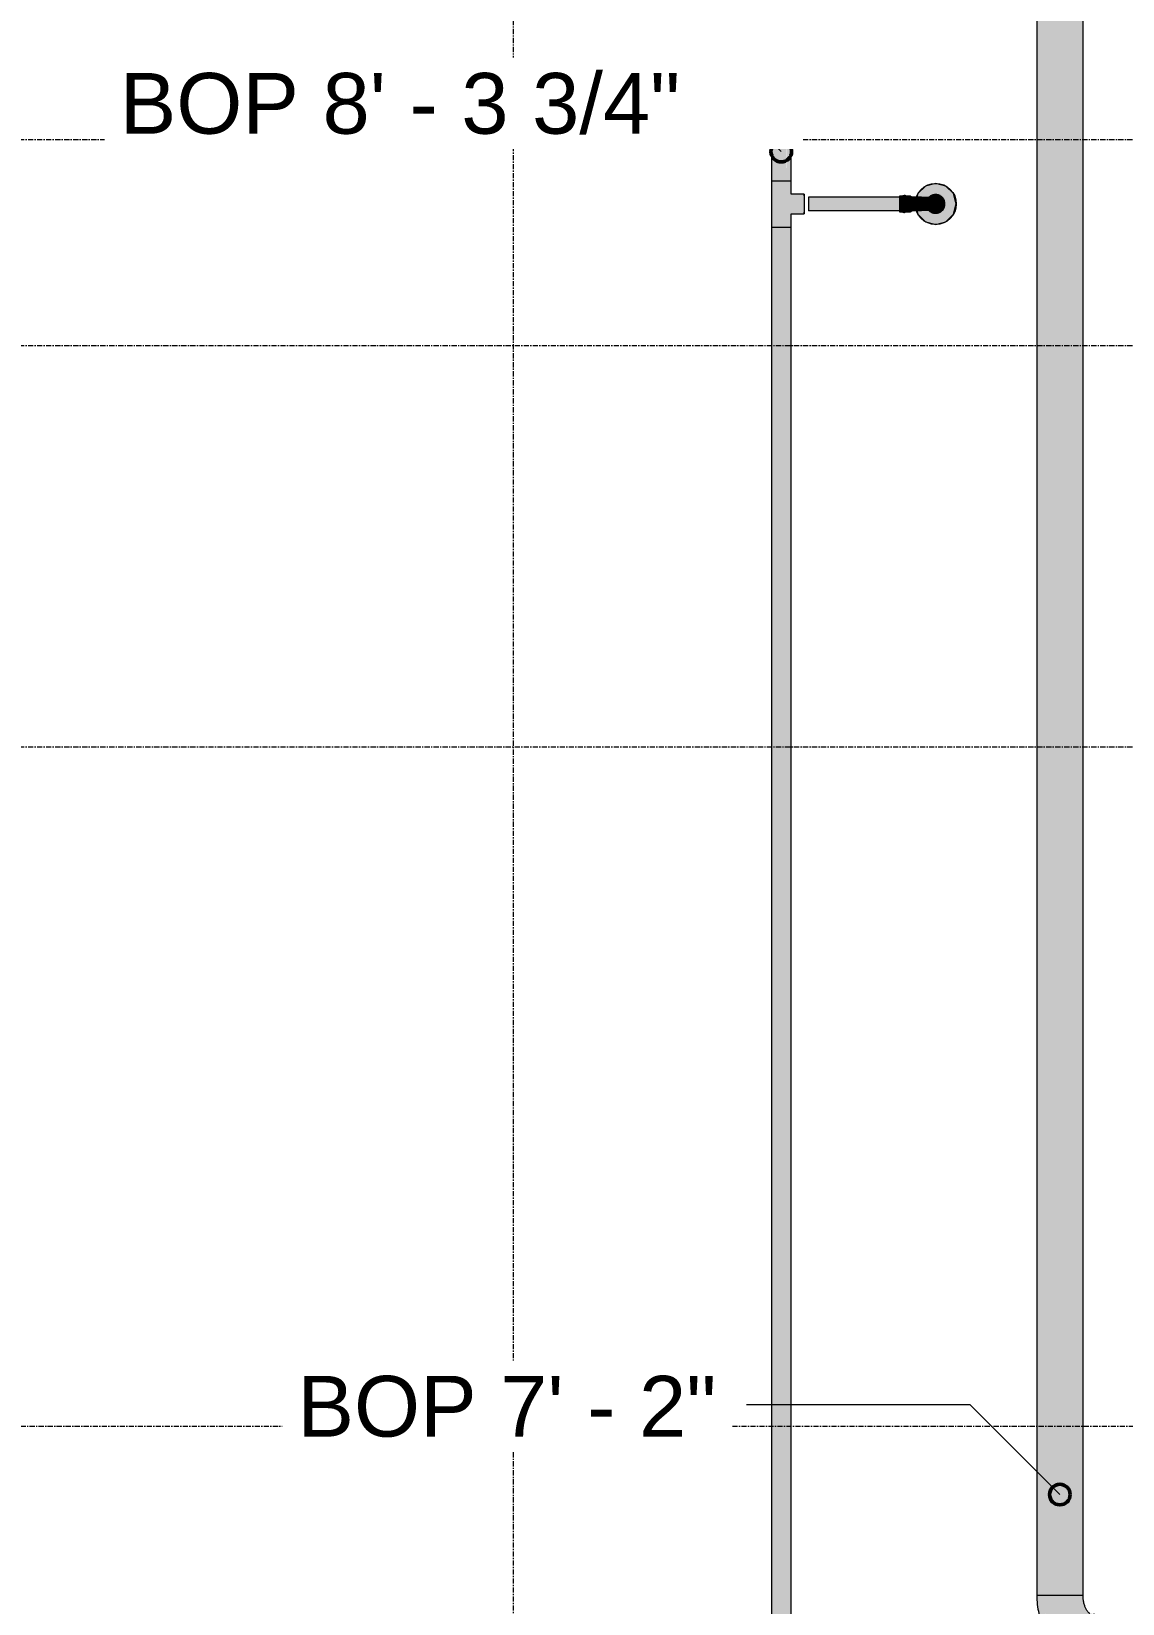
# Model space of a CAD drawing. Header units: inches. Extents: x -3679 to 241, y -496 to 1784.
# Drawn here: x -391.8 to -285.9, y 255.8 to 408.5 of the extents above; entities that cross this region are included whole.
import ezdxf

# ---------------------------------------------------------------- set-up
doc = ezdxf.new("R2010")
doc.units = ezdxf.units.IN
doc.header["$MEASUREMENT"] = 0
doc.linetypes.add('Grid Line', pattern=[0.875, 0.5, -0.125, 0.125, -0.125])
for name, color, linetype, lineweight in [('A-ANNO-NOTE', 250, 'Continuous', 9), ('G-ANNO-DIMS', 251, 'Continuous', 9), ('P-PIPE', 1, 'Continuous', 9), ('S-GRID', 8, 'Continuous', 9)]:
    doc.layers.add(name, color=color, linetype=linetype, lineweight=lineweight)
doc.styles.add('Arial_1', font='arial.ttf', dxfattribs={"height": 5.901198})

# ---------------------------------------------------------------- blocks, each defined once
blk = doc.blocks.new('Victaulic-VicPress316-Elbow 90-45deg Style P568_P571 - Standard-1203198-LOWER PARKING')
at = {"layer": 'P-PIPE'}
for points in [[(-307.18, 391.74), (-307.18, 392.51), (-307.52, 392.51), (-307.52, 391.74), (-307.31, 391.74)], [(-307.18, 391.74), (-306.89, 391.74), (-306.89, 392.51), (-306.95, 392.61), (-307.04, 392.65), (-307.14, 392.59), (-307.18, 392.51), (-307.18, 391.88)], [(-306.89, 391.74), (-306.44, 391.74), (-306.44, 392.51), (-306.89, 392.5), (-306.89, 391.84)], [(-306.22, 391.74), (-306.23, 391.76), (-306.25, 391.92), (-306.24, 392.1), (-306.25, 392.17), (-306.22, 392.21), (-306.25, 392.34), (-306.25, 392.39), (-306.22, 392.4), (-306.3, 392.46), (-306.44, 392.51), (-306.44, 391.74), (-306.27, 391.74)], [(-304.92, 391.74), (-304.78, 391.75), (-304.56, 392.29), (-304.01, 392.51), (-303.47, 392.28), (-303.25, 391.74), (-303.1, 391.74), (-303.12, 391.91), (-303.17, 392.09), (-303.34, 392.36), (-303.55, 392.52), (-303.68, 392.59), (-303.85, 392.64), (-304.03, 392.65), (-304.19, 392.6), (-304.35, 392.59), (-304.57, 392.46), (-304.68, 392.36), (-304.86, 392.07), (-304.91, 391.91)], [(-304.78, 391.74), (-304.67, 391.74), (-304.66, 391.8), (-304.63, 391.94), (-304.56, 392.09), (-304.43, 392.24), (-304.3, 392.32), (-304.13, 392.38), (-304, 392.4), (-303.83, 392.38), (-303.67, 392.31), (-303.54, 392.21), (-303.42, 392.05), (-303.37, 391.92), (-303.34, 391.74), (-303.25, 391.75), (-303.47, 392.28), (-304.01, 392.51), (-304.56, 392.28), (-304.66, 392.04)], [(-307.52, 390.98), (-307.18, 390.99), (-307.18, 391.74), (-307.52, 391.74), (-307.52, 390.99)], [(-307.04, 390.83), (-306.94, 390.89), (-306.89, 390.98), (-306.89, 391.74), (-307.18, 391.74), (-307.18, 390.98), (-307.13, 390.88), (-307.04, 390.83)], [(-306.89, 390.98), (-306.44, 390.99), (-306.44, 391.74), (-306.89, 391.74), (-306.89, 391.02)], [(-306.44, 390.98), (-306.36, 390.99), (-306.22, 391.09), (-306.25, 391.12), (-306.24, 391.22), (-306.23, 391.28), (-306.25, 391.32), (-306.25, 391.52), (-306.24, 391.63), (-306.22, 391.74), (-306.44, 391.74), (-306.44, 390.99)], [(-305.58, 391.74), (-305.4, 391.74), (-305.39, 392.4), (-306.24, 392.39), (-306.26, 392.38), (-306.24, 392.26), (-306.23, 392.2), (-306.25, 392.17), (-306.25, 391.98), (-306.25, 391.9), (-306.22, 391.74)], [(-303.99, 390.83), (-303.83, 390.88), (-303.68, 390.89), (-303.47, 391.01), (-303.34, 391.12), (-303.16, 391.41), (-303.17, 391.74), (-303.25, 391.74), (-303.47, 391.2), (-304.01, 390.98), (-304.56, 391.2), (-304.78, 391.74), (-304.85, 391.74), (-304.86, 391.41), (-304.68, 391.12), (-304.48, 390.96), (-304.35, 390.89), (-304.13, 390.84)], [(-304.01, 390.98), (-303.47, 391.2), (-303.25, 391.74), (-303.34, 391.74), (-303.36, 391.58), (-303.43, 391.42), (-303.54, 391.27), (-303.67, 391.18), (-303.84, 391.11), (-304.02, 391.09), (-304.17, 391.11), (-304.33, 391.17), (-304.49, 391.3), (-304.58, 391.42), (-304.64, 391.59), (-304.67, 391.74), (-304.78, 391.74), (-304.56, 391.2), (-304.13, 391.02)], [(-303.26, 391.77), (-303.26, 391.78), (-303.28, 391.83)]]:
    blk.add_hatch(color=256, dxfattribs=at).paths.add_polyline_path(points, flags=0)
h = blk.add_hatch(color=256, dxfattribs=at)
h.paths.add_polyline_path([(-305.4, 391.52), (-305.4, 391.52), (-305.4, 391.52)], flags=0)
h.paths.add_polyline_path([(-306.22, 391.09), (-305.39, 391.1), (-305.4, 391.74), (-306.23, 391.73), (-306.25, 391.57), (-306.24, 391.39), (-306.25, 391.31), (-306.22, 391.27), (-306.25, 391.17), (-306.25, 391.11), (-306.22, 391.09)], flags=0)
h = blk.add_hatch(color=256, dxfattribs=at)
h.paths.add_polyline_path([(-305.4, 391.74), (-304.92, 391.74), (-304.89, 391.98), (-304.84, 392.12), (-304.68, 392.36), (-304.64, 392.4), (-305.39, 392.39), (-305.4, 391.86)], flags=0)
h.paths.add_polyline_path([(-304.67, 391.74), (-304.67, 391.74), (-304.67, 391.75)], flags=0)
h = blk.add_hatch(color=256, dxfattribs=at)
h.paths.add_polyline_path([(-305.39, 391.09), (-304.65, 391.09), (-304.68, 391.12), (-304.86, 391.41), (-304.86, 391.74), (-305.4, 391.74), (-305.39, 391.1)], flags=0)
h.paths.add_polyline_path([(-305.39, 391.1), (-305.39, 391.1), (-305.39, 391.1)], flags=0)
for p, q in [((-307.18, 392.51), (-307.52, 392.51)), ((-306.44, 392.51), (-306.89, 392.51)), ((-306.44, 392.51), (-306.22, 392.4)), ((-304.01, 392.51), (-304.01, 392.51)), ((-304.01, 392.51), (-304.01, 392.51)), ((-307.52, 390.98), (-307.18, 390.98)), ((-306.89, 390.98), (-306.44, 390.98)), ((-306.44, 390.98), (-306.22, 391.09)), ((-305.39, 392.4), (-306.29, 392.4)), ((-306.29, 391.09), (-305.39, 391.09)), ((-304.02, 390.98), (-304.02, 390.98)), ((-304, 392.4), (-304.01, 392.4)), ((-304.01, 391.09), (-304.01, 391.09)), ((-304.01, 390.98), (-304.01, 390.98)), ((-303.97, 391.09), (-304, 391.09))]:
    blk.add_line(p, q, dxfattribs=at)
at = {"layer": 'P-PIPE', "flags": 128}
for points in [[(-306.89, 392.47), (-306.89, 392.48), (-306.89, 392.49), (-306.89, 392.5), (-306.89, 392.5), (-306.89, 392.51), (-306.89, 392.51), (-306.89, 392.52), (-306.9, 392.56), (-307.18, 392.53), (-307.18, 392.52), (-307.18, 392.51), (-307.18, 392.5), (-307.18, 392.5), (-307.18, 392.49), (-307.18, 392.48), (-307.18, 392.47), (-307.18, 392.46), (-307.18, 392.45), (-307.18, 392.44), (-307.18, 392.43), (-307.18, 392.41), (-307.18, 392.4), (-307.18, 392.38), (-307.18, 392.36), (-307.18, 392.34), (-307.18, 392.33), (-307.18, 392.3), (-307.18, 392.28), (-307.18, 392.26), (-307.18, 392.24), (-307.18, 392.21), (-307.18, 392.19), (-307.18, 392.16), (-307.18, 392.14), (-307.18, 392.11), (-307.18, 392.08), (-307.18, 392.06), (-307.18, 392.03), (-307.18, 392), (-307.18, 391.97), (-307.18, 391.94), (-307.18, 391.91), (-307.18, 391.88), (-307.18, 391.85), (-307.18, 391.82), (-307.18, 391.79), (-307.18, 391.76), (-307.18, 391.74)], [(-303.1, 391.74), (-303.1, 391.78), (-303.1, 391.82), (-303.11, 391.85), (-303.11, 391.89), (-303.12, 391.92), (-303.13, 391.96), (-303.14, 391.99), (-303.15, 392.03), (-303.16, 392.06), (-303.17, 392.1), (-303.19, 392.13), (-303.2, 392.16), (-303.22, 392.2), (-303.24, 392.23), (-303.26, 392.26), (-303.28, 392.29), (-303.3, 392.32), (-303.33, 392.34), (-303.35, 392.37), (-303.38, 392.4), (-303.4, 392.42), (-303.43, 392.45), (-303.46, 392.47), (-303.49, 392.49), (-303.52, 392.51), (-303.55, 392.53), (-303.58, 392.55), (-303.62, 392.56), (-303.65, 392.58), (-303.68, 392.59), (-303.72, 392.61), (-303.75, 392.62), (-303.79, 392.63), (-303.82, 392.63), (-303.86, 392.64), (-303.89, 392.65), (-303.93, 392.65), (-303.97, 392.65), (-304, 392.65), (-304.04, 392.65), (-304.08, 392.65), (-304.11, 392.65), (-304.15, 392.64), (-304.18, 392.64), (-304.22, 392.63), (-304.26, 392.62), (-304.29, 392.61), (-304.32, 392.6), (-304.36, 392.59), (-304.39, 392.57), (-304.42, 392.56), (-304.46, 392.54), (-304.49, 392.52), (-304.52, 392.5), (-304.55, 392.48), (-304.58, 392.46), (-304.61, 392.43), (-304.63, 392.41), (-304.66, 392.39), (-304.69, 392.36), (-304.71, 392.33), (-304.73, 392.3), (-304.75, 392.27), (-304.77, 392.24), (-304.79, 392.21), (-304.81, 392.18), (-304.83, 392.15), (-304.84, 392.12), (-304.86, 392.08), (-304.87, 392.05), (-304.88, 392.01), (-304.89, 391.98), (-304.9, 391.94), (-304.91, 391.91), (-304.92, 391.87), (-304.92, 391.84), (-304.92, 391.8), (-304.92, 391.76), (-304.92, 391.74)], [(-307.18, 391.74), (-307.18, 391.71), (-307.18, 391.68), (-307.18, 391.65), (-307.18, 391.62), (-307.18, 391.59), (-307.18, 391.56), (-307.18, 391.53), (-307.18, 391.5), (-307.18, 391.47), (-307.18, 391.44), (-307.18, 391.42), (-307.18, 391.39), (-307.18, 391.36), (-307.18, 391.34), (-307.18, 391.31), (-307.18, 391.28), (-307.18, 391.26), (-307.18, 391.24), (-307.18, 391.21), (-307.18, 391.19), (-307.18, 391.17), (-307.18, 391.15), (-307.18, 391.13), (-307.18, 391.11), (-307.18, 391.1), (-307.18, 391.08), (-307.18, 391.07), (-307.18, 391.05), (-307.18, 391.04), (-307.18, 391.03), (-307.18, 391.02), (-307.18, 391.01), (-307.18, 391), (-307.18, 390.99), (-307.18, 390.98), (-307.18, 390.98), (-307.18, 390.97), (-307.18, 390.97), (-307.17, 390.92), (-306.89, 390.96), (-306.89, 390.97), (-306.89, 390.98), (-306.89, 390.98), (-306.89, 390.99), (-306.89, 390.99), (-306.89, 391), (-306.89, 391.01)], [(-305.39, 392.4), (-305.34, 392.4), (-305.28, 392.4), (-305.23, 392.4), (-305.17, 392.4), (-305.12, 392.4), (-305.06, 392.4), (-305.01, 392.4), (-304.96, 392.4), (-304.9, 392.4), (-304.85, 392.4), (-304.8, 392.4), (-304.75, 392.4), (-304.7, 392.4), (-304.65, 392.4), (-304.64, 392.4)], [(-304.65, 391.09), (-304.69, 391.09), (-304.74, 391.09), (-304.79, 391.09), (-304.84, 391.09), (-304.89, 391.09), (-304.95, 391.09), (-305, 391.09), (-305.05, 391.09), (-305.11, 391.09), (-305.16, 391.09), (-305.22, 391.09), (-305.27, 391.09), (-305.33, 391.09), (-305.38, 391.09), (-305.39, 391.09)], [(-304.92, 391.74), (-304.92, 391.71), (-304.92, 391.67), (-304.92, 391.63), (-304.91, 391.6), (-304.91, 391.56), (-304.9, 391.53), (-304.89, 391.49), (-304.88, 391.46), (-304.87, 391.42), (-304.85, 391.39), (-304.84, 391.35), (-304.82, 391.32), (-304.8, 391.29), (-304.79, 391.26), (-304.77, 391.23), (-304.74, 391.2), (-304.72, 391.17), (-304.7, 391.14), (-304.67, 391.11), (-304.65, 391.09), (-304.62, 391.06), (-304.59, 391.04), (-304.57, 391.02), (-304.54, 391), (-304.51, 390.98), (-304.47, 390.96), (-304.44, 390.94), (-304.41, 390.92), (-304.38, 390.91), (-304.34, 390.89), (-304.31, 390.88), (-304.27, 390.87), (-304.24, 390.86), (-304.2, 390.85), (-304.17, 390.84), (-304.13, 390.84), (-304.1, 390.83), (-304.06, 390.83), (-304.02, 390.83), (-303.99, 390.83), (-303.95, 390.83), (-303.91, 390.84), (-303.88, 390.84), (-303.84, 390.85), (-303.81, 390.85), (-303.77, 390.86), (-303.74, 390.87), (-303.7, 390.89), (-303.67, 390.9), (-303.63, 390.91), (-303.6, 390.93), (-303.57, 390.95), (-303.54, 390.96), (-303.51, 390.98), (-303.48, 391.01), (-303.45, 391.03), (-303.42, 391.05), (-303.39, 391.07), (-303.37, 391.1), (-303.34, 391.13), (-303.32, 391.15), (-303.29, 391.18), (-303.27, 391.21), (-303.25, 391.24), (-303.23, 391.27), (-303.21, 391.3), (-303.2, 391.34), (-303.18, 391.37), (-303.17, 391.4), (-303.15, 391.44), (-303.14, 391.47), (-303.13, 391.51), (-303.12, 391.54), (-303.12, 391.58), (-303.11, 391.61), (-303.11, 391.65), (-303.1, 391.69), (-303.1, 391.72), (-303.1, 391.74)], [(-304.01, 391.09), (-304.01, 391.09), (-304.01, 391.09), (-304.02, 391.09)], [(-304.01, 392.4), (-304.01, 392.4), (-304.01, 392.4)]]:
    blk.add_lwpolyline(points, dxfattribs=at)
at = {"layer": 'P-PIPE'}
for centre, major_axis, ratio, start_param, end_param in [((-307.52, 391.74), (0, 0.766), 0.004167, 0, 1.570787), ((-307.18, 391.74), (0, 0.767), 0.004167, 0, 1.570787), ((-306.89, 391.74), (0, 0.766), 0.004167, 0, 1.570787), ((-304.01, 391.74), (0.002, 0.766), 0.999991, 4.714742, 7.856335), ((-304.01, 391.74), (0.002, 0.766), 0.999991, 0, 0.002353), ((-307.52, 391.74), (0, 0.766), 0.004167, 1.570787, 3.141583), ((-307.18, 391.74), (0, 0.766), 0.004167, 1.570787, 3.141583), ((-306.89, 391.74), (0, 0.767), 0.004167, 1.570787, 3.141583), ((-304.01, 391.74), (0.002, 0.766), 0.999991, 1.573149, 4.714742), ((-304.01, 391.74), (0.002, 0.657), 0.999991, 1.527805, 1.573149), ((-304.01, 391.74), (0.002, 0.657), 0.999991, 1.573149, 1.614917), ((-304.01, 391.74), (0.002, 0.657), 0.999991, 2.321906, 2.358548), ((-304.01, 391.74), (0.002, 0.657), 0.999991, 0.758788, 0.820816), ((-304.01, 391.74), (0.002, 0.657), 0.999991, 3.141593, 3.143946), ((-304.01, 391.74), (0.002, 0.657), 0.999991, 0, 0.002353)]:
    blk.add_ellipse(centre, major_axis=major_axis, ratio=ratio, start_param=start_param, end_param=end_param, dxfattribs=at)
blk = doc.blocks.new('Elbow - Welded - Generic - Standard-1266299-LOWER PARKING')
at = {"layer": 'P-PIPE'}
for points in [[(-289.57, 250.43), (-290.25, 250.55), (-291.32, 251.18), (-292.23, 252.17), (-292.94, 253.47), (-293.38, 254.98), (-293.53, 256.6), (-294.19, 256.6), (-294.11, 255.53), (-293.97, 254.8), (-293.77, 254.09), (-293.37, 253.17), (-292.94, 252.47), (-292.57, 251.99), (-292.16, 251.58), (-291.65, 251.18), (-291.14, 250.86), (-290.31, 250.54), (-289.88, 250.47)], [(-289.1, 250.34), (-288.68, 250.42), (-288.3, 250.65), (-287.97, 251), (-287.72, 251.46), (-287.56, 252.02), (-287.51, 252.6), (-287.57, 253.18), (-287.73, 253.72), (-287.98, 254.19), (-288.31, 254.54), (-288.73, 254.78), (-289.06, 254.88), (-289.23, 255.03), (-289.4, 255.29), (-289.56, 255.69), (-289.69, 256.6), (-290.82, 256.6), (-293.53, 256.6), (-293.38, 254.98), (-292.92, 253.43), (-292.23, 252.17), (-291.32, 251.18), (-290.25, 250.55), (-289.33, 250.38)]]:
    blk.add_hatch(color=256, dxfattribs=at).paths.add_polyline_path(points, flags=0)
blk.add_line((-289.11, 250.34), (-289.09, 250.34), dxfattribs=at)
at = {"layer": 'P-PIPE', "flags": 128}
for points in [[(-294.19, 256.6), (-294.19, 256.38), (-294.18, 256.15), (-294.16, 255.93), (-294.14, 255.71), (-294.11, 255.48), (-294.08, 255.26), (-294.03, 255.04), (-293.99, 254.82), (-293.93, 254.61), (-293.87, 254.39), (-293.8, 254.18), (-293.73, 253.97), (-293.65, 253.76), (-293.56, 253.55), (-293.47, 253.35), (-293.37, 253.15), (-293.26, 252.96), (-293.15, 252.77), (-293.02, 252.58), (-292.9, 252.39), (-292.76, 252.22), (-292.62, 252.04), (-292.47, 251.87), (-292.31, 251.71), (-292.14, 251.56), (-291.97, 251.41), (-291.79, 251.26), (-291.6, 251.13), (-291.41, 251), (-291.21, 250.89), (-291, 250.78), (-290.78, 250.68), (-290.56, 250.6), (-290.34, 250.52), (-290.11, 250.46), (-289.87, 250.41), (-289.64, 250.37), (-289.4, 250.35), (-289.16, 250.34), (-289.11, 250.34)], [(-289.04, 254.83), (-289.04, 254.83), (-289.05, 254.83), (-289.06, 254.84), (-289.07, 254.85), (-289.08, 254.86), (-289.1, 254.87), (-289.12, 254.89), (-289.14, 254.91), (-289.17, 254.94), (-289.2, 254.97), (-289.23, 255), (-289.26, 255.04), (-289.29, 255.09), (-289.32, 255.13), (-289.35, 255.19), (-289.38, 255.24), (-289.41, 255.31), (-289.45, 255.37), (-289.48, 255.44), (-289.5, 255.51), (-289.53, 255.59), (-289.56, 255.67), (-289.58, 255.75), (-289.6, 255.84), (-289.62, 255.93), (-289.64, 256.02), (-289.65, 256.11), (-289.67, 256.2), (-289.68, 256.3), (-289.68, 256.39), (-289.69, 256.49), (-289.69, 256.59), (-289.69, 256.6)]]:
    blk.add_lwpolyline(points, dxfattribs=at)
at = {"layer": 'P-PIPE'}
for centre, major_axis, ratio, start_param, end_param in [((-291.94, 256.6), (2.25, 0), 0.002219, 3.141593, 3.401971), ((-291.94, 256.6), (2.25, 0), 0.002219, 3.402936, 3.663771), ((-291.94, 256.6), (2.25, 0), 0.002219, 3.664942, 3.92557), ((-291.94, 256.6), (2.25, 0), 0.002219, 3.92684, 4.187369), ((-291.94, 256.6), (2.25, 0), 0.002219, 4.188705, 4.449169), ((-291.94, 256.6), (2.25, 0), 0.002219, 4.450557, 4.710968), ((-291.94, 256.6), (-2.25, 0), 0.002219, 1.570812, 1.831175), ((-291.94, 256.6), (2.25, 0), 0.002219, 4.974257, 5.234567), ((-291.94, 256.6), (2.25, 0), 0.002219, 5.236121, 5.496366), ((-291.94, 256.6), (2.25, 0), 0.002219, 5.49802, 5.758166), ((-291.94, 256.6), (2.25, 0), 0.002219, 5.760023, 6.019965), ((-291.94, 256.6), (2.25, 0), 0.002219, 6.151571, 6.281764), ((-289.1, 252.59), (0, 2.25), 0.7061, 5.888935, 6.018302), ((-289.1, 252.59), (0, 2.25), 0.7061, 5.627136, 5.756503), ((-289.1, 252.59), (0, 2.25), 0.7061, 5.236276, 5.494703), ((-289.1, 252.59), (0, 2.25), 0.7061, 4.974336, 5.232904), ((-289.1, 252.59), (0, 2.25), 0.7061, 4.188607, 4.447506), ((-289.1, 252.59), (0, 2.25), 0.7061, 4.712424, 4.971104), ((-289.1, 252.59), (0, 2.25), 0.7061, 4.450519, 4.709305), ((-289.1, 252.59), (0, 2.25), 0.7061, 3.532741, 3.662107), ((-289.1, 252.59), (0, 2.25), 0.7061, 3.79454, 3.923907), ((-289.1, 252.59), (0, 2.25), 0.7061, 3.926667, 4.185706), ((-289.1, 252.59), (0, 2.25), 0.7061, 3.138509, 3.400308)]:
    blk.add_ellipse(centre, major_axis=major_axis, ratio=ratio, start_param=start_param, end_param=end_param, dxfattribs=at)

msp = doc.modelspace()

# ---------------------------------------------------------------- hatches: boundary and pattern name
at = {"layer": 'A-ANNO-NOTE'}
msp.add_hatch(color=256, dxfattribs=at).paths.add_polyline_path([(-304, 389.74), (-303, 390.01), (-302.27, 390.74), (-302, 391.74), (-302.27, 392.74), (-303, 393.47), (-304, 393.74), (-305, 393.47), (-305.73, 392.74), (-306, 391.74), (-305.73, 390.74), (-305, 390.01), (-304.13, 389.78)], flags=0)
h = msp.add_hatch(color=256, dxfattribs=at)
edge = h.paths.add_edge_path(flags=0)
edge.add_arc((-304, 391.74), 2, 0, 360)
at = {"layer": 'P-PIPE'}
for points in [[(-291.94, 256.6), (-291.94, 557.74), (-294.19, 557.75), (-294.19, 256.6), (-293.07, 256.6), (-292.52, 256.6)], [(-291.94, 256.6), (-289.69, 256.6), (-289.69, 557.75), (-290.82, 557.74), (-291.94, 557.74), (-291.94, 264.03)], [(-319, 393.98), (-319, 399.74), (-319.95, 399.74), (-319.95, 393.99), (-319.47, 393.98), (-319.25, 393.98)], [(-316.76, 390.79), (-316.76, 391.26), (-316.76, 392.69), (-318.05, 392.69), (-319, 391.74), (-318.05, 390.79)], [(-316.76, 390.79), (-316.76, 392.69), (-316.76, 391.49), (-316.76, 390.82)], [(-316.35, 391.74), (-307.52, 391.74), (-307.52, 392.4), (-316.35, 392.4), (-316.35, 391.91)], [(-316.35, 391.09), (-307.52, 391.09), (-307.52, 391.74), (-316.35, 391.74), (-316.35, 391.11)], [(-304.67, 391.74), (-304.66, 391.74), (-304.64, 391.91), (-304.57, 392.07), (-304.47, 392.21), (-304.5, 392.17), (-304.59, 392.03), (-304.65, 391.87), (-304.67, 391.74)], [(-304, 391.09), (-303.83, 391.11), (-303.67, 391.18), (-303.53, 391.28), (-303.43, 391.42), (-303.36, 391.58), (-303.34, 391.75), (-303.37, 391.92), (-303.43, 392.07), (-303.54, 392.21), (-303.67, 392.31), (-303.83, 392.38), (-304, 392.4), (-304.17, 392.38), (-304.33, 392.31), (-304.47, 392.21), (-304.57, 392.07), (-304.64, 391.91), (-304.66, 391.74), (-304.63, 391.57), (-304.57, 391.41), (-304.46, 391.28), (-304.33, 391.17), (-304.13, 391.1)], [(-304.33, 391.17), (-304.33, 391.17), (-304.46, 391.28), (-304.57, 391.41), (-304.63, 391.57), (-304.63, 391.53), (-304.55, 391.38), (-304.44, 391.25), (-304.42, 391.24)], [(-319, 249.98), (-319, 389.49), (-319.95, 389.5), (-319.95, 249.99), (-319.47, 249.98), (-319.25, 249.98)], [(-319, 249.98), (-318.05, 249.99), (-318.05, 389.5), (-318.53, 389.5), (-319, 389.49), (-319, 249.98)]]:
    msp.add_hatch(color=256, dxfattribs=at).paths.add_polyline_path(points, flags=0)
h = msp.add_hatch(color=256, dxfattribs=at)
h.paths.add_polyline_path([(-318.33, 393.98), (-318.05, 393.99), (-318.05, 399.74), (-318.33, 399.74), (-318.33, 393.98)], flags=0)
h.paths.add_polyline_path([(-318.52, 393.98), (-318.33, 393.98), (-318.33, 399.74), (-318.52, 399.74), (-318.52, 393.98)], flags=0)
h.paths.add_polyline_path([(-318.75, 393.98), (-318.52, 393.98), (-318.53, 399.74), (-318.75, 399.74), (-318.75, 393.98)], flags=0)
h.paths.add_polyline_path([(-319, 393.98), (-318.75, 393.98), (-318.76, 399.74), (-319, 399.74), (-319, 393.98)], flags=0)
h = msp.add_hatch(color=256, dxfattribs=at)
h.paths.add_polyline_path([(-318.08, 389.5), (-318.05, 389.5), (-318.05, 390.79), (-318.08, 390.82)], flags=0)
h.paths.add_polyline_path([(-318.08, 393.98), (-318.08, 393.98), (-318.08, 393.98)], flags=0)
h.paths.add_polyline_path([(-319, 389.49), (-318.08, 389.5), (-318.08, 390.83), (-319, 391.74), (-318.05, 392.69), (-318.05, 393.99), (-318.53, 393.98), (-319.95, 393.98), (-319.95, 389.5), (-319.48, 389.5), (-319.25, 389.49)], flags=0)

# ---------------------------------------------------------------- linework, layer by layer
at = {"layer": 'A-ANNO-NOTE'}
for p, q in [((-305.73, 392.74), (-306, 391.74)), ((-305, 393.47), (-305.73, 392.74)), ((-304, 393.74), (-305, 393.47)), ((-303, 393.47), (-304, 393.74)), ((-302.27, 392.74), (-303, 393.47)), ((-302, 391.74), (-302.27, 392.74)), ((-306, 391.74), (-305.73, 390.74)), ((-302.27, 390.74), (-302, 391.74)), ((-305.73, 390.74), (-305, 390.01)), ((-305, 390.01), (-304.13, 389.78)), ((-304.13, 389.78), (-304, 389.74)), ((-304, 389.74), (-303, 390.01)), ((-303, 390.01), (-302.27, 390.74))]:
    msp.add_line(p, q, dxfattribs=at)
msp.add_circle((-304, 391.74), 2, dxfattribs=at)
at = {"layer": 'G-ANNO-DIMS'}
for p, q in [((-323.84, 401.65), (-327.69, 401.65)), ((-319, 396.82), (-323.84, 401.65)), ((-300.66, 275.1), (-322.37, 275.1)), ((-291.94, 266.38), (-300.66, 275.1))]:
    msp.add_line(p, q, dxfattribs=at)
at = {"layer": 'G-ANNO-DIMS', "lineweight": 50}
for centre in [(-319, 396.82), (-291.94, 266.38)]:
    msp.add_circle(centre, 1, dxfattribs=at)
at = {"layer": 'P-PIPE'}
for p, q in [((-294.19, 557.75), (-294.19, 256.6)), ((-289.69, 256.6), (-289.69, 557.75)), ((-319.95, 399.74), (-319.95, 393.99)), ((-318.05, 393.99), (-318.05, 399.74)), ((-319.95, 393.99), (-319.95, 389.5)), ((-318.05, 392.69), (-318.05, 393.99)), ((-316.76, 392.69), (-318.05, 392.69)), ((-307.52, 392.4), (-316.35, 392.4)), ((-316.35, 391.09), (-307.52, 391.09)), ((-304, 392.4), (-304.01, 392.4)), ((-304.01, 391.09), (-304, 391.09)), ((-319.95, 389.5), (-319.95, 249.99)), ((-318.05, 389.5), (-318.05, 390.79)), ((-318.05, 390.79), (-316.76, 390.79)), ((-318.05, 249.99), (-318.05, 389.5))]:
    msp.add_line(p, q, dxfattribs=at)
for centre, major_axis, ratio, start_param, end_param in [((-319, 399.74), (0.95, 0), 0.004167, 1.570796, 3.141593), ((-319, 399.74), (0.95, 0), 0.004167, 3.141593, 4.712389), ((-319, 399.74), (0.95, 0), 0.004167, 0, 1.570796), ((-319, 399.74), (0.95, 0), 0.004167, 4.712389, 6.283185), ((-319, 393.99), (0.951, 0), 0.004167, 3.141593, 3.399225), ((-319, 393.99), (0.951, 0), 0.004167, 3.404176, 3.661025), ((-319, 393.99), (0.951, 0), 0.004167, 3.665651, 3.922824), ((-319, 393.99), (0.95, 0), 0.004167, 3.926991, 4.183707), ((-319, 393.99), (0.951, 0), 0.004167, 3.927295, 4.184624), ((-319, 393.99), (0.951, 0), 0.004167, 4.188993, 4.446423), ((-319, 393.99), (0.95, 0), 0.004167, 4.18879, 4.445987), ((-319, 393.99), (0.95, 0), 0.004167, 4.45059, 4.708171), ((-319, 393.99), (0.951, 0), 0.004167, 4.450711, 4.708222), ((-319, 393.99), (0.95, 0), 0.004167, 4.712389, 4.970329), ((-319, 393.99), (-0.951, 0), 0.004167, 1.570842, 1.828429), ((-319, 393.99), (0.95, 0), 0.004167, 4.974188, 5.232513), ((-319, 393.99), (0.951, 0), 0.004167, 4.974153, 5.231821), ((-319, 393.99), (0.95, 0), 0.004167, 5.235988, 5.494793), ((-319, 393.99), (0.951, 0), 0.004167, 5.235852, 5.493621), ((-319, 393.99), (0.951, 0), 0.004167, 5.497498, 5.75542), ((-319, 393.99), (0.951, 0), 0.004167, 5.758984, 6.279019), ((-316.76, 391.74), (0, 0.951), 0.004167, 3.145759, 6.283185), ((-316.76, 391.74), (0, 0.951), 0.004167, 0.004167, 3.141593), ((-316.35, 391.74), (0, 0.658), 0.004167, 0, 1.570796), ((-316.35, 391.74), (0, 0.657), 0.004167, 1.570796, 3.141593), ((-304.01, 391.74), (-0.003, 0.657), 0.999998, 1.537026, 1.570796), ((-304, 391.74), (-0.003, 0.657), 0.999998, 0, 1.570796), ((-304, 391.74), (-0.003, 0.657), 0.999998, 1.570796, 3.141593), ((-304.01, 391.74), (-0.003, 0.657), 0.999998, 2.322469, 2.356194), ((-304, 391.74), (-0.003, 0.657), 0.999998, 4.712389, 6.283185), ((-304, 391.74), (-0.003, 0.657), 0.999998, 3.141593, 4.712389), ((-319, 389.5), (0.951, 0), 0.004167, 3.141593, 3.399225), ((-319, 389.5), (0.951, 0), 0.004167, 3.404176, 3.661025), ((-319, 389.5), (0.951, 0), 0.004167, 3.665651, 3.922824), ((-319, 389.5), (0.951, 0), 0.004167, 3.927295, 4.184624), ((-319, 389.5), (0.95, 0), 0.004167, 3.926991, 4.183707), ((-319, 389.5), (0.951, 0), 0.004167, 4.188993, 4.446423), ((-319, 389.5), (0.95, 0), 0.004167, 4.18879, 4.445987), ((-319, 389.5), (0.951, 0), 0.004167, 4.450711, 4.708222), ((-319, 389.5), (0.95, 0), 0.004167, 4.45059, 4.708171), ((-319, 389.5), (0.951, 0), 0.004167, 4.712435, 4.970022), ((-319, 389.5), (0.95, 0), 0.004167, 4.712389, 4.970329), ((-319, 389.5), (0.951, 0), 0.004167, 4.974153, 5.231821), ((-319, 389.5), (0.95, 0), 0.004167, 4.974188, 5.232513), ((-319, 389.5), (0.951, 0), 0.004167, 5.235852, 5.493621), ((-319, 389.5), (0.95, 0), 0.004167, 5.235988, 5.494793), ((-319, 389.5), (0.951, 0), 0.004167, 5.497498, 5.75542), ((-319, 389.5), (0.951, 0), 0.004167, 5.758984, 6.017219), ((-319, 389.5), (0.951, 0), 0.004167, 6.019356, 6.279019), ((-291.94, 256.6), (2.25, 0), 0.002219, 3.141593, 3.271786), ((-291.94, 256.6), (2.25, 0), 0.002219, 3.403392, 3.663332), ((-291.94, 256.6), (2.25, 0), 0.002219, 3.665191, 3.925337), ((-291.94, 256.6), (2.25, 0), 0.002219, 3.926991, 4.187235), ((-291.94, 256.6), (2.25, 0), 0.002219, 4.18879, 4.4491), ((-291.94, 256.6), (-2.25, 0), 0.002219, 1.308997, 1.569359), ((-291.94, 256.6), (2.25, 0), 0.002219, 4.712389, 4.9728), ((-291.94, 256.6), (2.25, 0), 0.002219, 4.974188, 5.234651), ((-291.94, 256.6), (2.25, 0), 0.002219, 5.235988, 5.496516), ((-291.94, 256.6), (2.25, 0), 0.002219, 5.497787, 5.758415), ((-291.94, 256.6), (2.25, 0), 0.002219, 5.759587, 6.02042), ((-291.94, 256.6), (2.25, 0), 0.002219, 6.021386, 6.151579)]:
    msp.add_ellipse(centre, major_axis=major_axis, ratio=ratio, start_param=start_param, end_param=end_param, dxfattribs=at)
at = {"layer": 'S-GRID', "linetype": 'Grid Line'}
for p, q in [((-345, -484.26), (-345, 1771.74)), ((-3666.39, 398), (228, 398)), ((-3666.39, 378), (228, 378)), ((-3666.39, 339), (226, 339)), ((228, 273), (-3666.39, 273))]:
    msp.add_line(p, q, dxfattribs=at)

# ---------------------------------------------------------------- block references
at = {"layer": 'P-PIPE'}
for name in ['Victaulic-VicPress316-Elbow 90-45deg Style P568_P571 - Standard-1203198-LOWER PARKING', 'Elbow - Welded - Generic - Standard-1266299-LOWER PARKING']:
    msp.add_blockref(name, (0, 0), dxfattribs=at)

# ---------------------------------------------------------------- next in the draw order: texts
at = {"layer": 'G-ANNO-DIMS', "insert": (-383.25, 404.46), "char_height": 5.9012, "width": 64.872, "attachment_point": 1, "line_spacing_factor": 0.938532, "style": 'Arial_1', "bg_fill": 3, "box_fill_scale": 1.25, "bg_fill_color": 0, "bg_fill_transparency": 0}
msp.add_mtext('BOP 8\' - 3 3/4"', dxfattribs=at)
at = {"layer": 'G-ANNO-DIMS', "insert": (-365.99, 277.91), "char_height": 5.9012, "attachment_point": 1, "line_spacing_factor": 0.938532, "style": 'Arial_1', "bg_fill": 3, "box_fill_scale": 1.25, "bg_fill_color": 0, "bg_fill_transparency": 0}
msp.add_mtext('BOP 7\' - 2"', dxfattribs=at)

doc.saveas('drawing.dxf')
